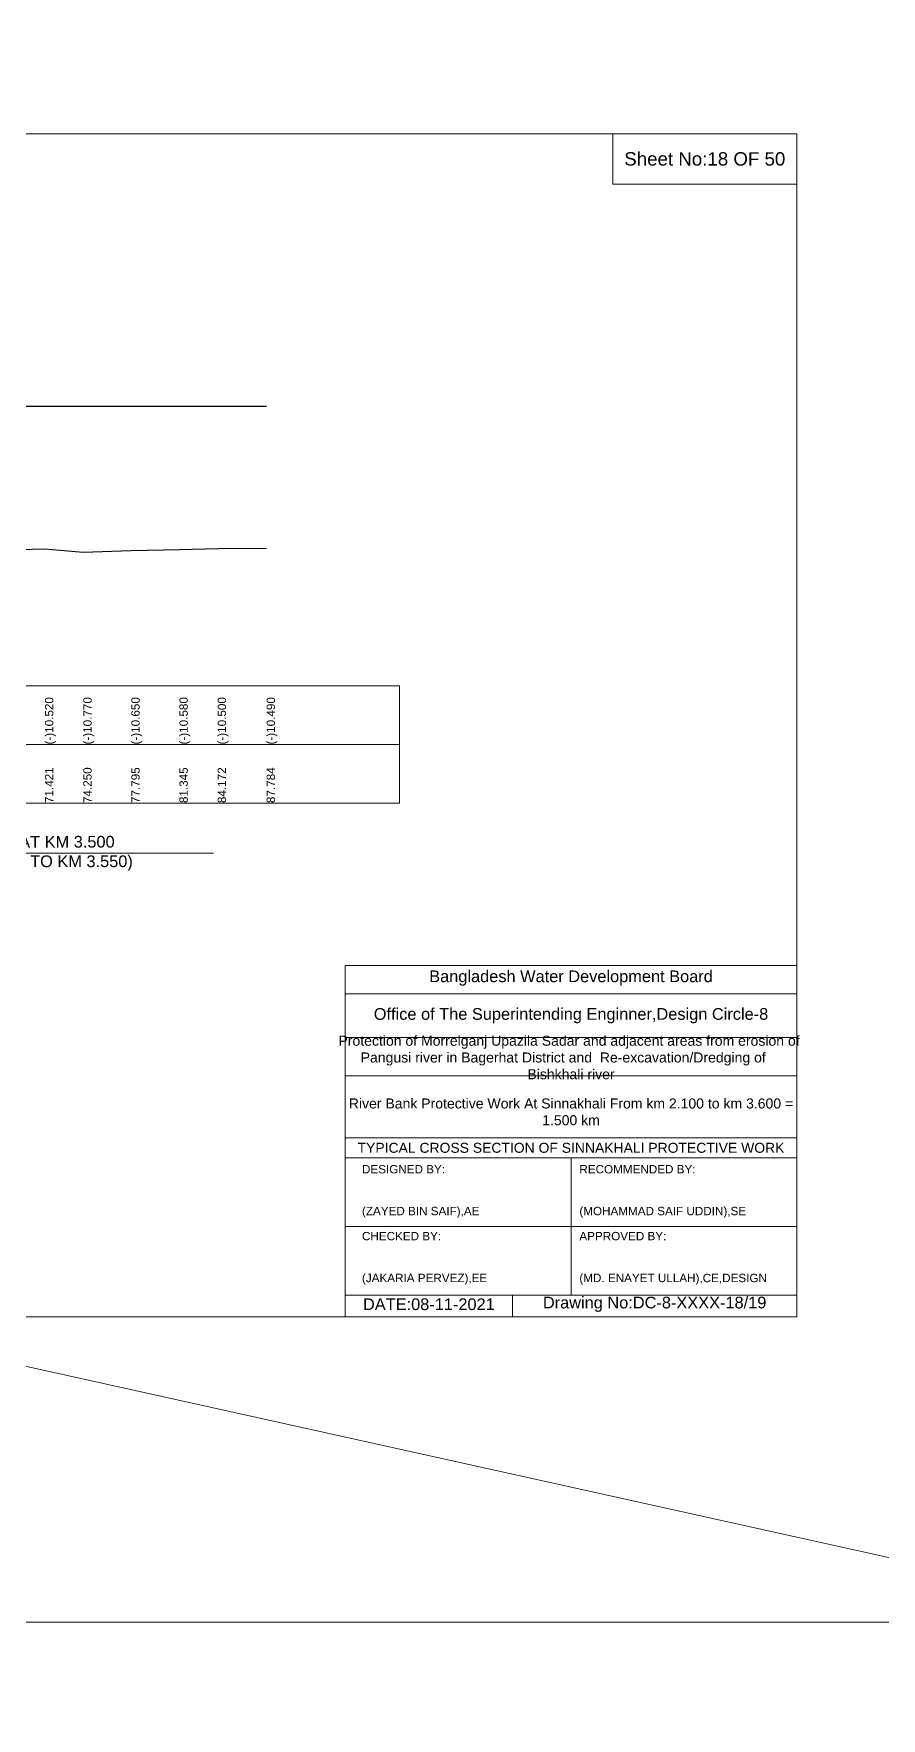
# Model space of a CAD drawing. Header units: inches. Extents: x 66615 to 414904, y -29123 to 90068.
# Drawn here: x 359998 to 365067, y 22984 to 33054 of the extents above; entities that cross this region are included whole.
import ezdxf

# ---------------------------------------------------------------- set-up
doc = ezdxf.new("R2010")
doc.units = ezdxf.units.IN
doc.header["$LTSCALE"] = 7
doc.header["$MEASUREMENT"] = 0
for name, color, linetype, lineweight in [('Cross section Data Border', 7, 'Continuous', 9), ('Cross Section Labels', 7, 'Continuous', 9), ('Existing_Bed_Level for Xsection', 7, 'Continuous', 25), ('Long Section Labels', 7, 'Continuous', 9)]:
    doc.layers.add(name, color=color, linetype=linetype, lineweight=lineweight)
doc.styles.get("Standard").update_dxf_attribs({"font": 'arial.ttf'})
doc.dimstyles.get("Standard").update_dxf_attribs({"dimtxt": 0.18, "dimasz": 0.18, "dimexe": 0.18, "dimexo": 0.0625, "dimgap": 0.09, "dimtad": 0, "dimtih": 1, "dimtoh": 1, "dimdec": 4, "dimzin": 0, "dimdsep": 46, "dimtxsty": 'Standard', "dimcen": 0.09, "dimadec": 0, "dimazin": 0, "dimtfac": 1, "dimtdec": 4, "dimtofl": 0, "dimtmove": 0, "dimatfit": 3, "dimfxl": 1, "dimtolj": 1, "dimtzin": 0, "dimarcsym": 0})

msp = doc.modelspace()

# ---------------------------------------------------------------- linework, layer by layer
at = {"layer": 'Cross section Data Border'}
msp.add_lwpolyline([(354660.9187, 29154.87399), (362185.25926, 29154.87399), (362185.25926, 28454.87399), (354660.9187, 28454.87399)], close=True, dxfattribs=at)
msp.add_lwpolyline([(354660.9187, 28804.87399), (362185.25926, 28804.87399)], dxfattribs=at)
at = {"layer": 'Cross Section Labels'}
for points in [[(354560.9187, 32454.87399), (364560.9187, 32454.87399), (364560.9187, 25383.87399), (354560.9187, 25383.87399)], [(363460.9187, 32454.87399), (364560.9187, 32454.87399), (364560.9187, 32154.87399), (363460.9187, 32154.87399)]]:
    msp.add_lwpolyline(points, close=True, dxfattribs=at)
for points in [[(358048.9187, 28154.87399), (359560.9187, 28154.87399), (361072.9187, 28154.87399)], [(361860.9187, 25383.87399), (361860.9187, 27483.87399), (364560.9187, 27483.87399)], [(361860.9187, 27313.87399), (364560.9187, 27313.87399)], [(361860.9187, 27053.87399), (364560.9187, 27053.87399)], [(361860.9187, 26823.87399), (364560.9187, 26823.87399)], [(361860.9187, 26453.87399), (364560.9187, 26453.87399)], [(361860.9187, 26333.87399), (364560.9187, 26333.87399)], [(363210.9187, 26333.87399), (363210.9187, 25513.87399)], [(361860.9187, 25923.87399), (364560.9187, 25923.87399)], [(361860.9187, 25513.87399), (364560.9187, 25513.87399)], [(362860.9187, 25513.87399), (362860.9187, 25383.87399)]]:
    msp.add_lwpolyline(points, dxfattribs=at)
at = {"layer": 'Existing_Bed_Level for Xsection'}
for points in [[(355560.9187, 30908.72999), (355673.77294, 30886.04999), (355900.19625, 30872.27999), (356078.68812, 30853.64999), (356305.19625, 30792.08999), (357495.80443, 30176.00399), (357619.9118, 30119.30399), (357733.87516, 30075.56399), (357910.76769, 30066.65399), (358088.05785, 30065.03399), (358265.69258, 30044.78399), (358606.68824, 30029.39399), (358834.24071, 30018.05399), (358928.35427, 30007.52399), (359263.50689, 29997.80399), (359549.55598, 29987.27399), (359836.22945, 29968.64399), (360065.32036, 29975.12399), (360294.41216, 29954.87399), (360581.55896, 29964.59399), (360869.13675, 29970.26399), (361098.16405, 29976.74399), (361390.6861, 29977.55399)], [(355560.9187, 30827.24399), (361390.6861, 30827.24399)]]:
    msp.add_lwpolyline(points, dxfattribs=at)
at = {"layer": 'Long Section Labels'}
msp.add_line((66615.45744, 90067.95473), (414903.83709, 12914.81126), dxfattribs=at)
msp.add_lwpolyline([(98754.29964, 52421.02197), (386086.98462, 52421.02197), (386086.98462, 23559.568), (98754.29964, 23559.568)], close=True, dxfattribs=at)

# ---------------------------------------------------------------- texts
at = {"layer": 'Cross Section Labels', "attachment_point": 5}
for s, insert, char_height in [('Sheet No:18 OF 50', (364010.9187, 32304.87399), 80), ('TYPICAL CROSS SECTION AT KM 3.500^J( APPLICABLE FROM KM 3.450 TO KM 3.550)', (359560.9187, 28154.87399), 70), ('Bangladesh Water Development Board', (363210.9187, 27408.87399), 70), ('Office of The Superintending Enginner,Design Circle-8', (363210.9187, 27183.87399), 70)]:
    msp.add_mtext(s, dxfattribs=dict(at, insert=insert, char_height=char_height))
at = {"layer": 'Cross Section Labels'}
for s, insert, char_height, width, attachment_point in [('Protection of Morrelganj Upazila Sadar and adjacent areas from erosion of  Pangusi river in Bagerhat District and  Re-excavation/Dredging of     Bishkhali river', (363210.9187, 26933.87399), 60, 2800, 5), ('River Bank Protective Work At Sinnakhali From km 2.100 to km 3.600 = 1.500 km', (363210.9187, 26608.87399), 60, 2700, 5), ('TYPICAL CROSS SECTION OF SINNAKHALI PROTECTIVE WORK', (363210.9187, 26393.87399), 59.5765532, 2800, 5), ('DESIGNED BY:^J^J^J(ZAYED BIN SAIF),AE', (361960.9187, 26133.87399), 50, 1400, 4), ('RECOMMENDED BY:^J^J^J(MOHAMMAD SAIF UDDIN),SE', (363260.9187, 26133.87399), 50, 1400, 4), ('CHECKED BY:^J^J^J(JAKARIA PERVEZ),EE', (361960.9187, 25733.87399), 50, 1400, 4), ('APPROVED BY:^J^J^J(MD. ENAYET ULLAH),CE,DESIGN', (363260.9187, 25733.87399), 50, 1400, 4), ('DATE:08-11-2021', (362360.9187, 25458.87399), 70, 1400, 5), ('Drawing No:DC-8-XXXX-18/19', (363710.9187, 25458.87399), 70, 2200, 5)]:
    msp.add_mtext(s, dxfattribs=dict(at, insert=insert, char_height=char_height, width=width, attachment_point=attachment_point))
at = {"layer": 'Long Section Labels', "char_height": 50, "attachment_point": 1, "rotation": 90}
for s, insert in [('(-)10.520', (360065.32036, 28804.87399)), ('(-)10.770', (360294.41216, 28804.87399)), ('(-)10.650', (360581.55896, 28804.87399)), ('(-)10.580', (360869.13675, 28804.87399)), ('(-)10.500', (361098.16405, 28804.87399)), ('(-)10.490', (361390.6861, 28804.87399)), ('71.421', (360065.32036, 28454.87399)), ('74.250', (360294.41216, 28454.87399)), ('77.795', (360581.55896, 28454.87399)), ('81.345', (360869.13675, 28454.87399)), ('84.172', (361098.16405, 28454.87399)), ('87.784', (361390.6861, 28454.87399))]:
    msp.add_mtext(s, dxfattribs=dict(at, insert=insert))

# ---------------------------------------------------------------- leaders
at = {"layer": 'Cross Section Labels', "annotation_type": 0, "has_hookline": 1, "hookline_direction": 0}
for points, text_width in [([(357111.15012, 30486.62153), (357111.15012, 31804.87399), (358271.52003, 31804.87399)], 2510.77763), ([(357971.61003, 30079.57701), (357971.61003, 31654.87399), (358271.52003, 31654.87399)], 2345.7367)]:
    msp.add_leader(points, dimstyle='Standard', override={"dimasz": 72}, dxfattribs=dict(at, text_width=text_width))

doc.saveas('drawing.dxf')
